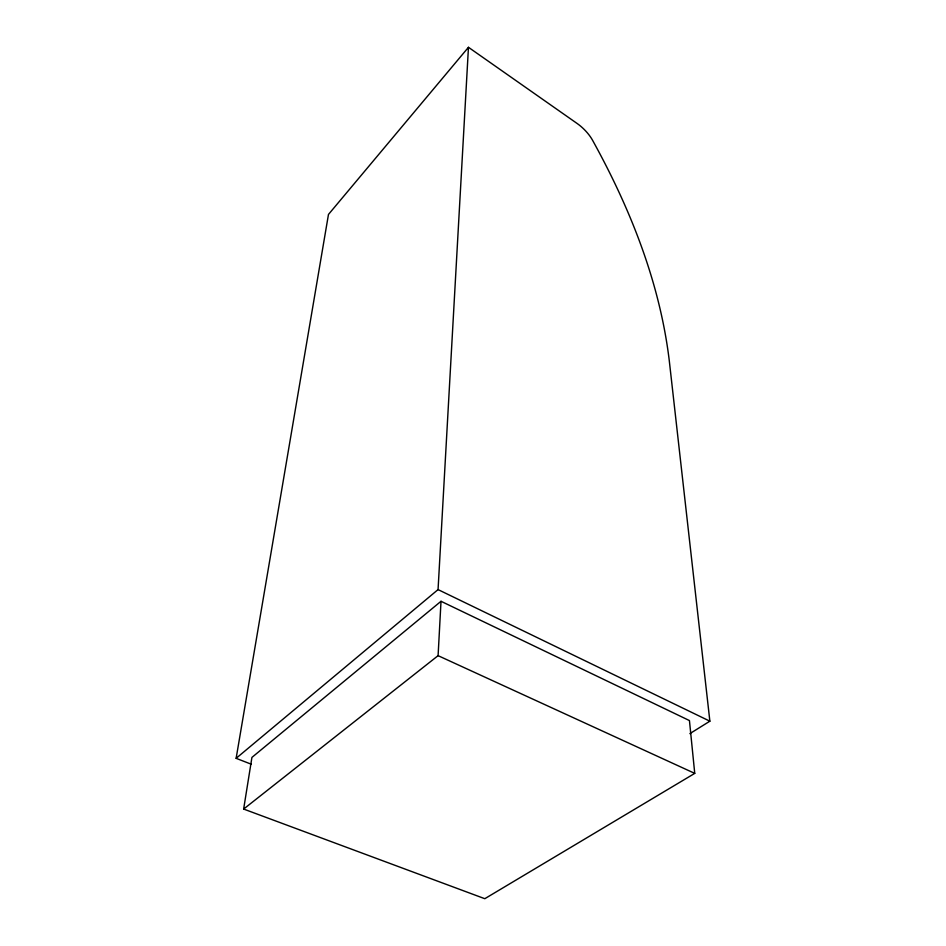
<?xml version="1.0" encoding="UTF-8"?>
<svg xmlns="http://www.w3.org/2000/svg" width="946" height="946" viewBox="0 0 946 946"><rect width="100%" height="100%" fill="white"/><g stroke="black" fill="none" stroke-linecap="round" stroke-linejoin="round"><path stroke-width="1.42" d="M243.642 809.055L438.093 655.661L441.013 601.289L689.445 720.568L694.742 773.379L484.801 898.7L243.642 809.055L251.932 757.403L441.013 601.289M251.21 764.191L236.133 758.325L438.057 589.595L468.459 47.3L577.202 123.536A23.13 9.318 45.1 0 1 592.492 140.15C630.343 208.581 659.894 282.759 669.295 360.828L709.867 721.183L689.859 733.635M236.133 758.325L328.475 214.435L468.459 47.3M438.093 655.661L694.742 773.379M438.057 589.595L709.867 721.183"/></g></svg>
